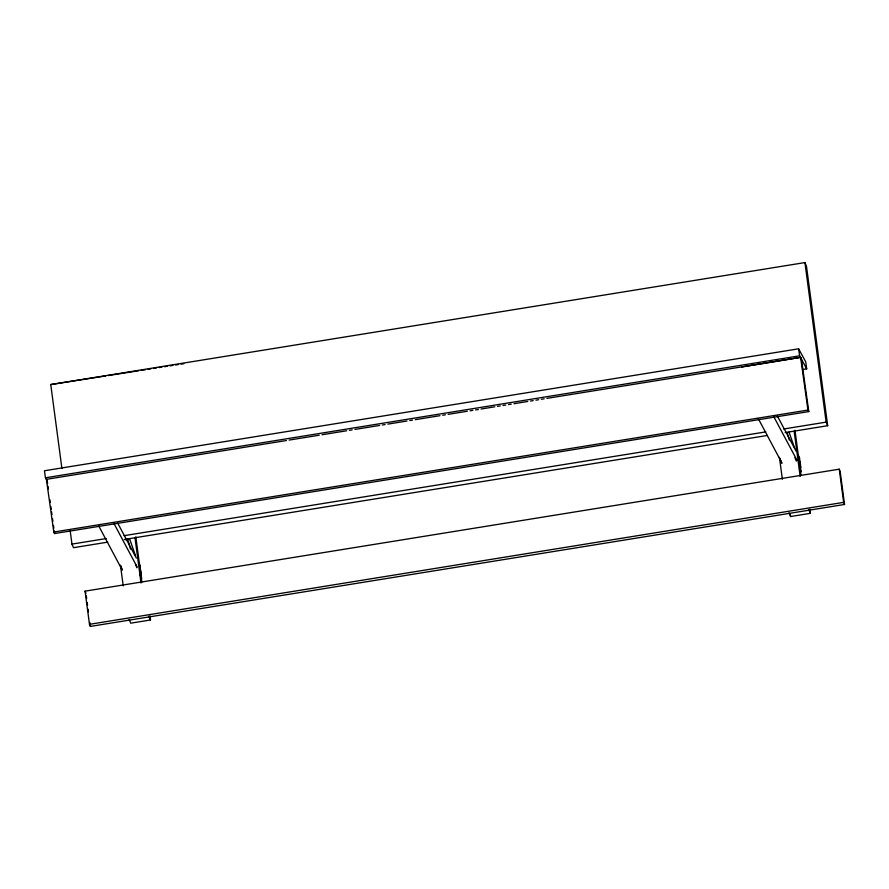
<?xml version="1.0" encoding="UTF-8"?>
<svg xmlns="http://www.w3.org/2000/svg" width="889" height="889" viewBox="0 0 889 889"><rect width="100%" height="100%" fill="white"/><g stroke="black" fill="none" stroke-linecap="round" stroke-linejoin="round"><path stroke-width="1.33" d="M741.682 367.013L800.578 357.356L801.4 358.867L808.79 411.574L54.618 533.544L53.796 532.033L46.406 479.327L286.369 440.522M61.908 468.447L50.751 384.548L804.923 262.577L806.467 266.155L827.681 425.709L785.165 432.587M802.578 369.524L806.69 368.857L805.712 361.834L798.622 348.799L44.45 470.759L45.439 477.793L47.373 481.349M45.439 477.793L799.611 355.822L806.69 368.857M289.103 440.077L319.273 435.199M322.018 434.754L346.699 430.765M349.444 430.32L352.188 429.876M354.922 429.431L379.614 425.442M382.348 424.998L385.093 424.553M387.837 424.109L407.029 421.008M409.773 420.564L412.518 420.119M415.263 419.675L439.944 415.685M442.689 415.241L445.422 414.796M448.167 414.352L467.37 411.24M470.114 410.807L472.848 410.362M475.593 409.918L478.338 409.473M481.082 409.029L494.795 406.806M497.529 406.362L500.274 405.929M503.018 405.484L505.763 405.04M508.508 404.595L511.242 404.151M513.986 403.706L527.699 401.484M530.444 401.039L533.189 400.606M535.934 400.161L538.667 399.717M541.412 399.272L544.157 398.828M546.902 398.383L800.578 357.356L807.968 410.062L808.79 411.574M53.796 532.033L807.968 410.062M70.131 530.344L71.965 544.101L106.247 538.556M124.071 535.678L765.807 431.887M783.631 429.009L826.137 422.131L827.681 425.709M107.78 542.134L73.509 547.68L71.965 544.101M124.238 539.479L767.34 435.466M125.16 539.745L127.783 539.323L130.483 549.146M85.066 591.152L839.238 469.181L840.138 471.27L844.55 504.452L90.378 626.423L89.478 624.334L85.066 591.152L85.966 593.241M89.478 624.334L843.65 502.363L844.55 504.452M149.963 615.899L150.508 619.977L130.727 623.167L129.127 619.444M788.988 512.797L790.599 516.531L810.368 513.331L809.823 509.208M50.751 384.548L105.613 375.958M108.358 375.525L138.528 370.802M141.273 370.369L145.385 369.724M148.13 369.291L150.874 368.868M153.619 368.435L156.353 368.002M159.098 367.579L161.842 367.146M164.587 366.713L167.332 366.29M170.077 365.857L172.81 365.423M175.555 365.001L178.3 364.568M181.045 364.134L183.79 363.712M777.386 416.052L796.211 451.39M798.155 455.046L799.455 457.479L800.867 467.503L798.911 463.847M773.597 416.319L796.966 460.191M758.373 418.786L781.742 462.658M117.559 522.865L136.361 558.114M113.77 523.165L137.117 566.926M139.706 571.794L141.007 574.216L139.606 564.193M98.546 525.621L121.882 569.393M797.722 455.312L799.344 458.868M799.455 468.259L801.1 471.87L799.7 461.469M139.995 574.916L141.64 578.517L139.884 565.515M808.768 509.597L810.368 513.331M148.896 616.244L150.508 619.977M794.722 448.389L789.021 432.076M794.922 457.602L796.366 461.135M780.009 458.768L781.931 463.469M135.261 555.036L129.561 538.734M135.461 564.259L136.906 567.782M120.548 565.415L122.471 570.116M787.254 432.676L789.265 440.033M798.622 348.799L799.611 355.822M47.217 480.838L47.595 483.538M47.984 486.239L48.362 488.939M49.873 499.751L50.251 502.452M50.829 506.508L51.206 509.219M51.584 511.92L51.962 514.62M52.529 518.676L52.907 521.376M53.484 525.432L53.862 528.133M54.24 530.833L54.618 533.544M839.238 469.181L843.65 502.363M804.923 262.577L826.137 422.131M794.966 430.198L800.978 475.471M794.144 431.143L800.156 476.404M790.232 513.786L790.599 516.531M779.442 457.335L782.353 479.282M135.817 536.8L141.84 582.062M134.995 537.734L141.018 583.006M120.482 565.304L123.215 585.884M86.322 595.897L86.666 598.553M87.2 602.531L87.555 605.187M88.078 609.165L88.433 611.821M89.845 622.433L90.378 626.423"/></g></svg>
